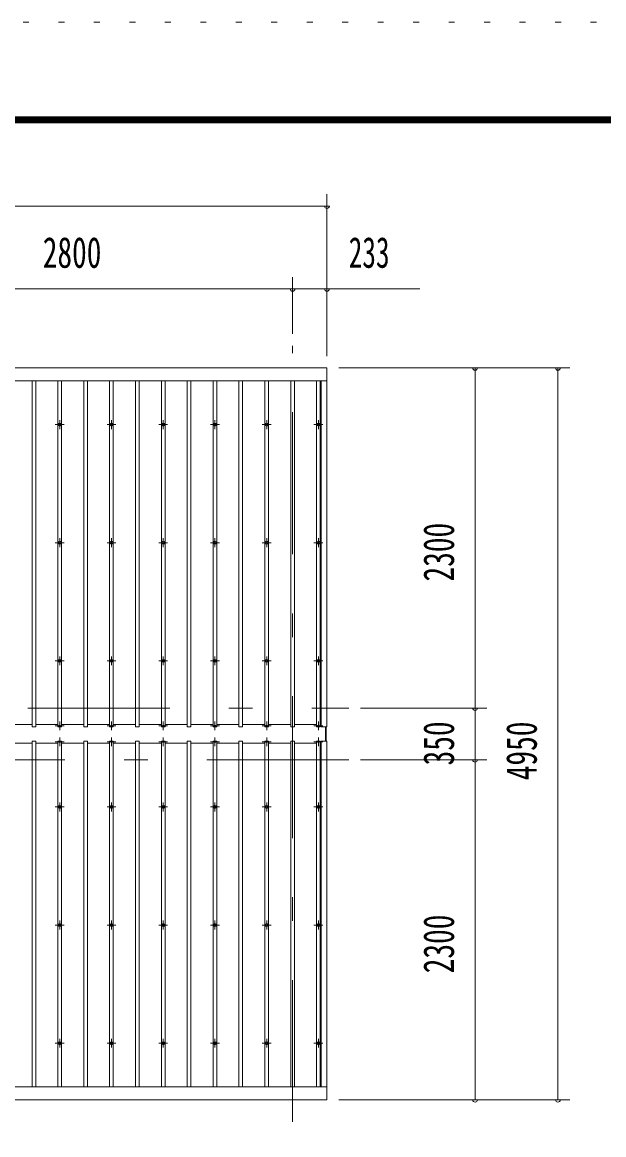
# Model space of a CAD drawing. Units: millimetres, scale not verified. Extents: x -35377 to 35394, y -16800 to 16800.
# Drawn here: x -3491 to 443, y 9275 to 16800 of the extents above; entities that cross this region are included whole.
import ezdxf
from ezdxf.enums import TextEntityAlignment as Align

# ---------------------------------------------------------------- set-up
doc = ezdxf.new("R2010")
doc.units = ezdxf.units.MM
doc.header["$LTSCALE"] = 80
doc.linetypes.add('USER3', pattern=[24, 12, -5, 2, -5])
doc.linetypes.add('USER4', pattern=[3, 0.5, -2.5])
for name, color, linetype, lineweight in [('0-2_1-08BOLD', 7, 'Continuous', 18), ('0-3_1-28CENTER', 3, 'USER3', 18), ('0-4_1-48THIN', 4, 'Continuous', 18), ('0-5_1-58DIM', 3, 'Continuous', 18), ('0-C_F-F1PAPER', 5, 'Continuous', 18), ('0-D_F-E_J_ADD', 5, 'USER4', 18)]:
    doc.layers.add(name, color=color, linetype=linetype, lineweight=lineweight)
doc.styles.add('ＭＳ ゴシック', font='')
doc.styles.get('ＭＳ ゴシック').set_extended_font_data('MS Gothic')

msp = doc.modelspace()

# ---------------------------------------------------------------- linework, layer by layer
at = {"layer": '0-2_1-08BOLD'}
for p, q in [((-1429.43, 14374.04), (-7145.43, 14374.04)), ((-1439.43, 11938.12), (-1439.43, 12034.83)), ((-1434.43, 12034.83), (-1434.43, 11938.12)), ((-7145.43, 9598.91), (-1429.43, 9598.91))]:
    msp.add_line(p, q, dxfattribs=at)
for points in [[(-7105.43, 14374.04), (-7105.43, 12034.83), (-7145.43, 12034.83), (-7145.43, 14461.47), (-1429.43, 14461.47)], [(-1429.43, 14461.47), (-1429.43, 12034.83), (-1469.43, 12034.83), (-1469.43, 14374.04)], [(-1429.43, 11938.12), (-1429.43, 9511.48), (-7145.43, 9511.48), (-7145.43, 11938.12), (-7105.43, 11938.12), (-7105.43, 9598.91)], [(-1469.43, 9598.91), (-1469.43, 11938.12), (-1429.43, 11938.12)]]:
    msp.add_lwpolyline(points, dxfattribs=at)
for centre in [(-3237.43, 14078.72), (-2887.43, 14078.72), (-2537.43, 14078.72), (-2187.43, 14078.72), (-1837.43, 14078.72), (-1487.43, 14078.72), (-3237.43, 13279.68), (-2887.43, 13279.68), (-2537.43, 13279.68), (-2187.43, 13279.68), (-1837.43, 13279.68), (-1487.43, 13279.68), (-3237.43, 12480.63), (-2887.43, 12480.63), (-2537.43, 12480.63), (-2187.43, 12480.63), (-1837.43, 12480.63), (-1487.43, 12480.63), (-3237.43, 11492.32), (-2887.43, 11492.32), (-2537.43, 11492.32), (-2187.43, 11492.32), (-1837.43, 11492.32), (-1487.43, 11492.32), (-3237.43, 10693.28), (-2887.43, 10693.28), (-2537.43, 10693.28), (-2187.43, 10693.28), (-1837.43, 10693.28), (-1487.43, 10693.28), (-3237.43, 9894.23), (-2887.43, 9894.23), (-2537.43, 9894.23), (-2187.43, 9894.23), (-1837.43, 9894.23), (-1487.43, 9894.23)]:
    msp.add_circle(centre, 10, dxfattribs=at)
for centre, start, end in [((-3237.43, 12030.08), 46.3961, 133.6039), ((-3237.43, 12051.08), 226.39838, 313.60162), ((-2887.43, 12030.08), 46.3961, 133.6039), ((-2887.43, 12051.08), 226.39838, 313.60162), ((-2537.43, 12030.08), 46.3961, 133.6039), ((-2537.43, 12051.08), 226.39838, 313.60162), ((-2187.43, 12030.08), 46.3961, 133.6039), ((-2187.43, 12051.08), 226.39838, 313.60162), ((-1837.43, 12030.08), 46.3961, 133.6039), ((-1837.43, 12051.08), 226.39838, 313.60162), ((-1487.43, 12030.08), 46.3961, 133.6039), ((-1487.43, 12051.08), 226.39838, 313.60162), ((-3237.43, 11921.87), 46.39838, 133.60162), ((-3237.43, 11942.88), 226.3961, 313.6039), ((-2887.43, 11921.87), 46.39838, 133.60162), ((-2887.43, 11942.88), 226.3961, 313.6039), ((-2537.43, 11921.87), 46.39838, 133.60162), ((-2537.43, 11942.88), 226.3961, 313.6039), ((-2187.43, 11921.87), 46.39838, 133.60162), ((-2187.43, 11942.88), 226.3961, 313.6039), ((-1837.43, 11921.87), 46.39838, 133.60162), ((-1837.43, 11942.88), 226.3961, 313.6039), ((-1487.43, 11921.87), 46.39838, 133.60162), ((-1487.43, 11942.88), 226.3961, 313.6039)]:
    msp.add_arc(centre, 14.5, start, end, dxfattribs=at)
at = {"layer": '0-3_1-28CENTER'}
for p, q in [((-1662.43, 9361.48), (-1662.43, 14611.48)), ((-3207.43, 14078.72), (-3267.43, 14078.72)), ((-3237.43, 14108.72), (-3237.43, 14048.72)), ((-2857.43, 14078.72), (-2917.43, 14078.72)), ((-2887.43, 14048.72), (-2887.43, 14108.72)), ((-2507.43, 14078.72), (-2567.43, 14078.72)), ((-2537.43, 14108.72), (-2537.43, 14048.72)), ((-2157.43, 14078.72), (-2217.43, 14078.72)), ((-2187.43, 14048.72), (-2187.43, 14108.72)), ((-1807.43, 14078.72), (-1867.43, 14078.72)), ((-1837.43, 14108.72), (-1837.43, 14048.72)), ((-1457.43, 14078.72), (-1517.43, 14078.72)), ((-1487.43, 14048.72), (-1487.43, 14108.72)), ((-3207.43, 13279.68), (-3267.43, 13279.68)), ((-3237.43, 13309.68), (-3237.43, 13249.68)), ((-2857.43, 13279.68), (-2917.43, 13279.68)), ((-2887.43, 13249.68), (-2887.43, 13309.68)), ((-2507.43, 13279.68), (-2567.43, 13279.68)), ((-2537.43, 13309.68), (-2537.43, 13249.68)), ((-2157.43, 13279.68), (-2217.43, 13279.68)), ((-2187.43, 13249.68), (-2187.43, 13309.68)), ((-1807.43, 13279.68), (-1867.43, 13279.68)), ((-1837.43, 13309.68), (-1837.43, 13249.68)), ((-1457.43, 13279.68), (-1517.43, 13279.68)), ((-1487.43, 13249.68), (-1487.43, 13309.68)), ((-3237.43, 12450.63), (-3237.43, 12510.62)), ((-2887.43, 12450.63), (-2887.43, 12510.62)), ((-2537.43, 12450.63), (-2537.43, 12510.62)), ((-2187.43, 12450.63), (-2187.43, 12510.62)), ((-1837.43, 12450.63), (-1837.43, 12510.62)), ((-1487.43, 12450.63), (-1487.43, 12510.62)), ((-3267.43, 12480.63), (-3207.43, 12480.63)), ((-2917.43, 12480.63), (-2857.43, 12480.63)), ((-2567.43, 12480.63), (-2507.43, 12480.63)), ((-2217.43, 12480.63), (-2157.43, 12480.63)), ((-1867.43, 12480.63), (-1807.43, 12480.63)), ((-1517.43, 12480.63), (-1457.43, 12480.63)), ((-7292.43, 12161.47), (-1282.43, 12161.47)), ((-3207.43, 12040.58), (-3267.43, 12040.58)), ((-3237.43, 12010.58), (-3237.43, 12070.58)), ((-2857.43, 12040.58), (-2917.43, 12040.58)), ((-2887.43, 12070.58), (-2887.43, 12010.58)), ((-2507.43, 12040.58), (-2567.43, 12040.58)), ((-2537.43, 12010.58), (-2537.43, 12070.58)), ((-2157.43, 12040.58), (-2217.43, 12040.58)), ((-2187.43, 12070.58), (-2187.43, 12010.58)), ((-1807.43, 12040.58), (-1867.43, 12040.58)), ((-1837.43, 12010.58), (-1837.43, 12070.58)), ((-1457.43, 12040.58), (-1517.43, 12040.58)), ((-1487.43, 12010.58), (-1487.43, 12070.58)), ((-3207.43, 11932.37), (-3267.43, 11932.37)), ((-3237.43, 11902.38), (-3237.43, 11962.37)), ((-2857.43, 11932.37), (-2917.43, 11932.37)), ((-2887.43, 11962.37), (-2887.43, 11902.38)), ((-2507.43, 11932.37), (-2567.43, 11932.37)), ((-2537.43, 11902.38), (-2537.43, 11962.37)), ((-2157.43, 11932.37), (-2217.43, 11932.37)), ((-2187.43, 11962.37), (-2187.43, 11902.38)), ((-1807.43, 11932.37), (-1867.43, 11932.37)), ((-1837.43, 11902.38), (-1837.43, 11962.37)), ((-1517.43, 11932.37), (-1457.43, 11932.37)), ((-1487.43, 11902.38), (-1487.43, 11962.37)), ((-1282.43, 11811.47), (-7292.43, 11811.47)), ((-3237.43, 11522.32), (-3237.43, 11462.32)), ((-2887.43, 11522.32), (-2887.43, 11462.32)), ((-2537.43, 11522.32), (-2537.43, 11462.32)), ((-2187.43, 11522.32), (-2187.43, 11462.32)), ((-1837.43, 11522.32), (-1837.43, 11462.32)), ((-1487.43, 11522.32), (-1487.43, 11462.32)), ((-3267.43, 11492.32), (-3207.43, 11492.32)), ((-2917.43, 11492.32), (-2857.43, 11492.32)), ((-2567.43, 11492.32), (-2507.43, 11492.32)), ((-2217.43, 11492.32), (-2157.43, 11492.32)), ((-1867.43, 11492.32), (-1807.43, 11492.32)), ((-1517.43, 11492.32), (-1457.43, 11492.32)), ((-3207.43, 10693.28), (-3267.43, 10693.28)), ((-3237.43, 10723.28), (-3237.43, 10663.27)), ((-2857.43, 10693.28), (-2917.43, 10693.28)), ((-2887.43, 10663.27), (-2887.43, 10723.28)), ((-2507.43, 10693.28), (-2567.43, 10693.28)), ((-2537.43, 10723.28), (-2537.43, 10663.27)), ((-2157.43, 10693.28), (-2217.43, 10693.28)), ((-2187.43, 10663.27), (-2187.43, 10723.28)), ((-1807.43, 10693.28), (-1867.43, 10693.28)), ((-1837.43, 10723.28), (-1837.43, 10663.27)), ((-1457.43, 10693.28), (-1517.43, 10693.28)), ((-1487.43, 10663.27), (-1487.43, 10723.28)), ((-3267.43, 9894.23), (-3207.43, 9894.23)), ((-3237.43, 9924.23), (-3237.43, 9864.24)), ((-2917.43, 9894.23), (-2857.43, 9894.23)), ((-2887.43, 9924.23), (-2887.43, 9864.24)), ((-2567.43, 9894.23), (-2507.43, 9894.23)), ((-2537.43, 9924.23), (-2537.43, 9864.24)), ((-2217.43, 9894.23), (-2157.43, 9894.23)), ((-2187.43, 9924.23), (-2187.43, 9864.24)), ((-1867.43, 9894.23), (-1807.43, 9894.23)), ((-1837.43, 9924.23), (-1837.43, 9864.24)), ((-1517.43, 9894.23), (-1457.43, 9894.23)), ((-1487.43, 9924.23), (-1487.43, 9864.24))]:
    msp.add_line(p, q, dxfattribs=at)
at = {"layer": '0-4_1-48THIN'}
for p, q in [((-3399.93, 12034.83), (-3399.93, 14374.04)), ((-3224.93, 14374.04), (-3224.93, 12034.83)), ((-3049.93, 14374.04), (-3049.93, 12034.83)), ((-2874.93, 14374.04), (-2874.93, 12034.83)), ((-2699.93, 12034.83), (-2699.93, 14374.04)), ((-2524.93, 12034.83), (-2524.93, 14374.04)), ((-2349.93, 12034.83), (-2349.93, 14374.04)), ((-2174.93, 12034.83), (-2174.93, 14374.04)), ((-1999.93, 12034.83), (-1999.93, 14374.04)), ((-1824.93, 12034.83), (-1824.93, 14374.04)), ((-1649.93, 12034.83), (-1649.93, 14374.04)), ((-1474.93, 12034.83), (-1474.93, 14374.04)), ((-3424.93, 12049.83), (-3574.93, 12049.83)), ((-3249.93, 12049.83), (-3399.93, 12049.83)), ((-3074.93, 12049.83), (-3224.93, 12049.83)), ((-2899.93, 12049.83), (-3049.93, 12049.83)), ((-2724.93, 12049.83), (-2874.93, 12049.83)), ((-2549.93, 12049.83), (-2699.93, 12049.83)), ((-2374.93, 12049.83), (-2524.93, 12049.83)), ((-2199.93, 12049.83), (-2349.93, 12049.83)), ((-2024.93, 12049.83), (-2174.93, 12049.83)), ((-1849.93, 12049.83), (-1999.93, 12049.83)), ((-1674.93, 12049.83), (-1824.93, 12049.83)), ((-1499.93, 12049.83), (-1649.93, 12049.83)), ((-1474.93, 12049.83), (-1469.43, 12049.83)), ((-3574.93, 11923.12), (-3424.93, 11923.12)), ((-3399.93, 11923.12), (-3249.93, 11923.12)), ((-3224.93, 11923.12), (-3074.93, 11923.12)), ((-3049.93, 11923.12), (-2899.93, 11923.12)), ((-2874.93, 11923.12), (-2724.93, 11923.12)), ((-2699.93, 11923.12), (-2549.93, 11923.12)), ((-2524.93, 11923.12), (-2374.93, 11923.12)), ((-2349.93, 11923.12), (-2199.93, 11923.12)), ((-2174.93, 11923.12), (-2024.93, 11923.12)), ((-1999.93, 11923.12), (-1849.93, 11923.12)), ((-1824.93, 11923.12), (-1674.93, 11923.12)), ((-1649.93, 11923.12), (-1499.93, 11923.12)), ((-1474.93, 11923.12), (-1469.43, 11923.12))]:
    msp.add_line(p, q, dxfattribs=at)
for points in [[(-3424.93, 14374.04), (-3424.93, 12034.83), (-3399.93, 12034.83)], [(-3224.93, 12034.83), (-3249.93, 12034.83), (-3249.93, 14374.04)], [(-3049.93, 12034.83), (-3074.93, 12034.83), (-3074.93, 14374.04)], [(-2874.93, 12034.83), (-2899.93, 12034.83), (-2899.93, 14374.04)], [(-2724.93, 14374.04), (-2724.93, 12034.83), (-2699.93, 12034.83)], [(-2549.93, 14374.04), (-2549.93, 12034.83), (-2524.93, 12034.83)], [(-2374.93, 14374.04), (-2374.93, 12034.83), (-2349.93, 12034.83)], [(-2199.93, 14374.04), (-2199.93, 12034.83), (-2174.93, 12034.83)], [(-2024.93, 14374.04), (-2024.93, 12034.83), (-1999.93, 12034.83)], [(-1849.93, 14374.04), (-1849.93, 12034.83), (-1824.93, 12034.83)], [(-1674.93, 14374.04), (-1674.93, 12034.83), (-1649.93, 12034.83)], [(-1499.93, 14374.04), (-1499.93, 12034.83), (-1474.93, 12034.83)], [(-3399.93, 9598.91), (-3399.93, 11938.12), (-3424.93, 11938.12), (-3424.93, 9598.91)], [(-3224.93, 9598.91), (-3224.93, 11938.12), (-3249.93, 11938.12), (-3249.93, 9598.91)], [(-3049.93, 9598.91), (-3049.93, 11938.12), (-3074.93, 11938.12), (-3074.93, 9598.91)], [(-2874.93, 9598.91), (-2874.93, 11938.12), (-2899.93, 11938.12), (-2899.93, 9598.91)], [(-2699.93, 9598.91), (-2699.93, 11938.12), (-2724.93, 11938.12), (-2724.93, 9598.91)], [(-2524.93, 9598.91), (-2524.93, 11938.12), (-2549.93, 11938.12), (-2549.93, 9598.91)], [(-2349.93, 9598.91), (-2349.93, 11938.12), (-2374.93, 11938.12), (-2374.93, 9598.91)], [(-2174.93, 9598.91), (-2174.93, 11938.12), (-2199.93, 11938.12), (-2199.93, 9598.91)], [(-1999.93, 9598.91), (-1999.93, 11938.12), (-2024.93, 11938.12), (-2024.93, 9598.91)], [(-1824.93, 9598.91), (-1824.93, 11938.12), (-1849.93, 11938.12), (-1849.93, 9598.91)], [(-1649.93, 9598.91), (-1649.93, 11938.12), (-1674.93, 11938.12), (-1674.93, 9598.91)], [(-1499.93, 9598.91), (-1499.93, 11938.12), (-1474.93, 11938.12), (-1474.93, 9598.91)]]:
    msp.add_lwpolyline(points, dxfattribs=at)
at = {"layer": '0-5_1-58DIM'}
for p, q in [((-1429.43, 15636.48), (-1429.43, 14541.47)), ((-7145.43, 15556.48), (-1429.43, 15556.48)), ((-1413.43, 15556.48), (-1445.43, 15556.48)), ((-1662.43, 14691.48), (-1662.43, 15076.48)), ((-4462.44, 14996.48), (-1662.43, 14996.48)), ((-1646.43, 14996.48), (-1678.43, 14996.48)), ((-1662.43, 14996.48), (-1429.43, 14996.48)), ((-1413.43, 14996.48), (-1445.43, 14996.48)), ((-1429.43, 14996.48), (-801.44, 14996.48)), ((212.57, 14461.47), (-1349.43, 14461.47)), ((-411.43, 14461.47), (-443.43, 14461.47)), ((-427.43, 12161.47), (-427.43, 14461.47)), ((148.57, 14461.47), (116.57, 14461.47)), ((132.57, 9511.48), (132.57, 14461.47)), ((-1202.43, 12161.47), (-347.43, 12161.47)), ((-411.43, 12161.47), (-443.43, 12161.47)), ((-427.43, 11811.47), (-427.43, 12161.47)), ((-347.43, 11811.47), (-1202.43, 11811.47)), ((-411.43, 11811.47), (-443.43, 11811.47)), ((-427.43, 9511.48), (-427.43, 11811.47)), ((212.57, 9511.48), (-1349.43, 9511.48)), ((-411.43, 9511.48), (-443.43, 9511.48)), ((148.57, 9511.48), (116.57, 9511.48))]:
    msp.add_line(p, q, dxfattribs=at)
for centre in [(-1429.43, 15556.48), (-1662.43, 14996.48), (-1429.43, 14996.48), (-427.43, 14461.47), (132.57, 14461.47), (-427.43, 12161.47), (-427.43, 11811.47), (-427.43, 9511.48), (132.57, 9511.48)]:
    msp.add_arc(centre, 16, 180, 0, dxfattribs=at)
at = {"layer": '0-C_F-F1PAPER'}
for points in [[(34593.96, -16000), (-11326.04, -16000), (-11326.04, 16160), (34593.96, 16160)], [(34589.95, -15996), (-11322.04, -15996), (-11322.04, 16156), (34589.95, 16156)], [(34585.96, -15992), (34585.96, 16152), (-11318.04, 16152), (-11318.04, -15992)], [(34581.95, -15988), (-11314.04, -15988), (-11314.04, 16148), (34581.95, 16148)], [(34577.96, -15984), (34577.96, 16144), (-11310.04, 16144), (-11310.04, -15984)], [(34573.96, -15980), (-11306.04, -15980), (-11306.04, 16140), (34573.96, 16140)], [(34569.95, -15976), (34569.95, 16136), (-11302.04, 16136), (-11302.04, -15976)], [(34565.96, -15972), (-11298.04, -15972), (-11298.04, 16132), (34565.96, 16132)], [(34561.95, -15968), (-11294.04, -15968), (-11294.04, 16128), (34561.95, 16128)], [(34557.96, -15964), (-11290.04, -15964), (-11290.04, 16124), (34557.96, 16124)], [(34553.96, -15960), (34553.96, 16120), (-11286.04, 16120), (-11286.04, -15960)]]:
    msp.add_lwpolyline(points, close=True, dxfattribs=at)
at = {"layer": '0-D_F-E_J_ADD'}
msp.add_lwpolyline([(35393.96, -16800), (-12126.04, -16800), (-12126.04, 16800), (35393.96, 16800)], close=True, dxfattribs=at)

# ---------------------------------------------------------------- texts
at = {"layer": '0-5_1-58DIM', "color": 7, "style": 'ＭＳ ゴシック'}
for s, width, p in [('2800', 0.7, (-3352.47, 15076.48)), ('233', 0.65, (-1282.51, 15076.48))]:
    msp.add_text(s, height=208.4, dxfattribs=dict(at, width=width)).set_placement(p, align=Align.BOTTOM_LEFT)
at = {"layer": '0-5_1-58DIM', "color": 7, "style": 'ＭＳ ゴシック', "width": 0.7}
for s, p in [('2300', (-507.43, 13017.18)), ('350', (-507.43, 11773.24)), ('4950', (52.57, 11672.94)), ('2300', (-507.43, 10367.18))]:
    msp.add_text(s, height=208.4, rotation=90, dxfattribs=at).set_placement(p, align=Align.BOTTOM_LEFT)

doc.saveas('drawing.dxf')
